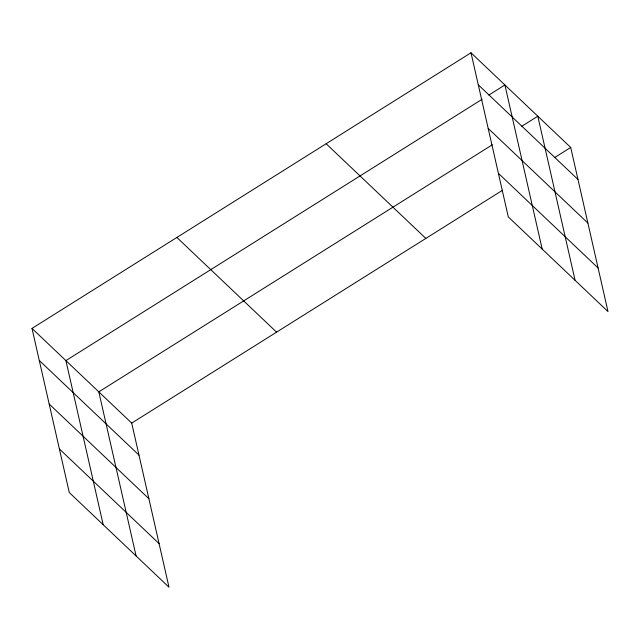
<?xml version="1.0" encoding="UTF-8"?>
<svg xmlns="http://www.w3.org/2000/svg" width="640" height="640" viewBox="0 0 640 640"><rect width="100%" height="100%" fill="white"/><g stroke="black" fill="none" stroke-linecap="round" stroke-linejoin="round"><path stroke-width="0.96" d="M32 328.416L131.712 423.104L169 587.224L69.288 492.536L32 328.416L471 52.776L570.712 147.464L608 311.584L508.288 216.896L471 52.776M482.16 99.248L65.904 360.608L103.192 524.728M488.896 95.016L504.904 84.968L542.192 249.096M492.328 144.776L98.808 391.856L136.096 555.976M521.8 126.264L537.808 116.216L575.096 280.344M131.712 423.104L502.488 190.296M554.712 157.512L570.712 147.464M478.272 84.808L577.992 179.496M488.176 128.4L587.896 223.088M498.384 173.312L598.096 268M326.128 143.736L425.84 238.424M176.872 237.456L276.584 332.144M39.28 360.44L138.992 455.128M49.184 404.032L148.896 498.72M59.384 448.944L159.096 543.632"/></g></svg>
